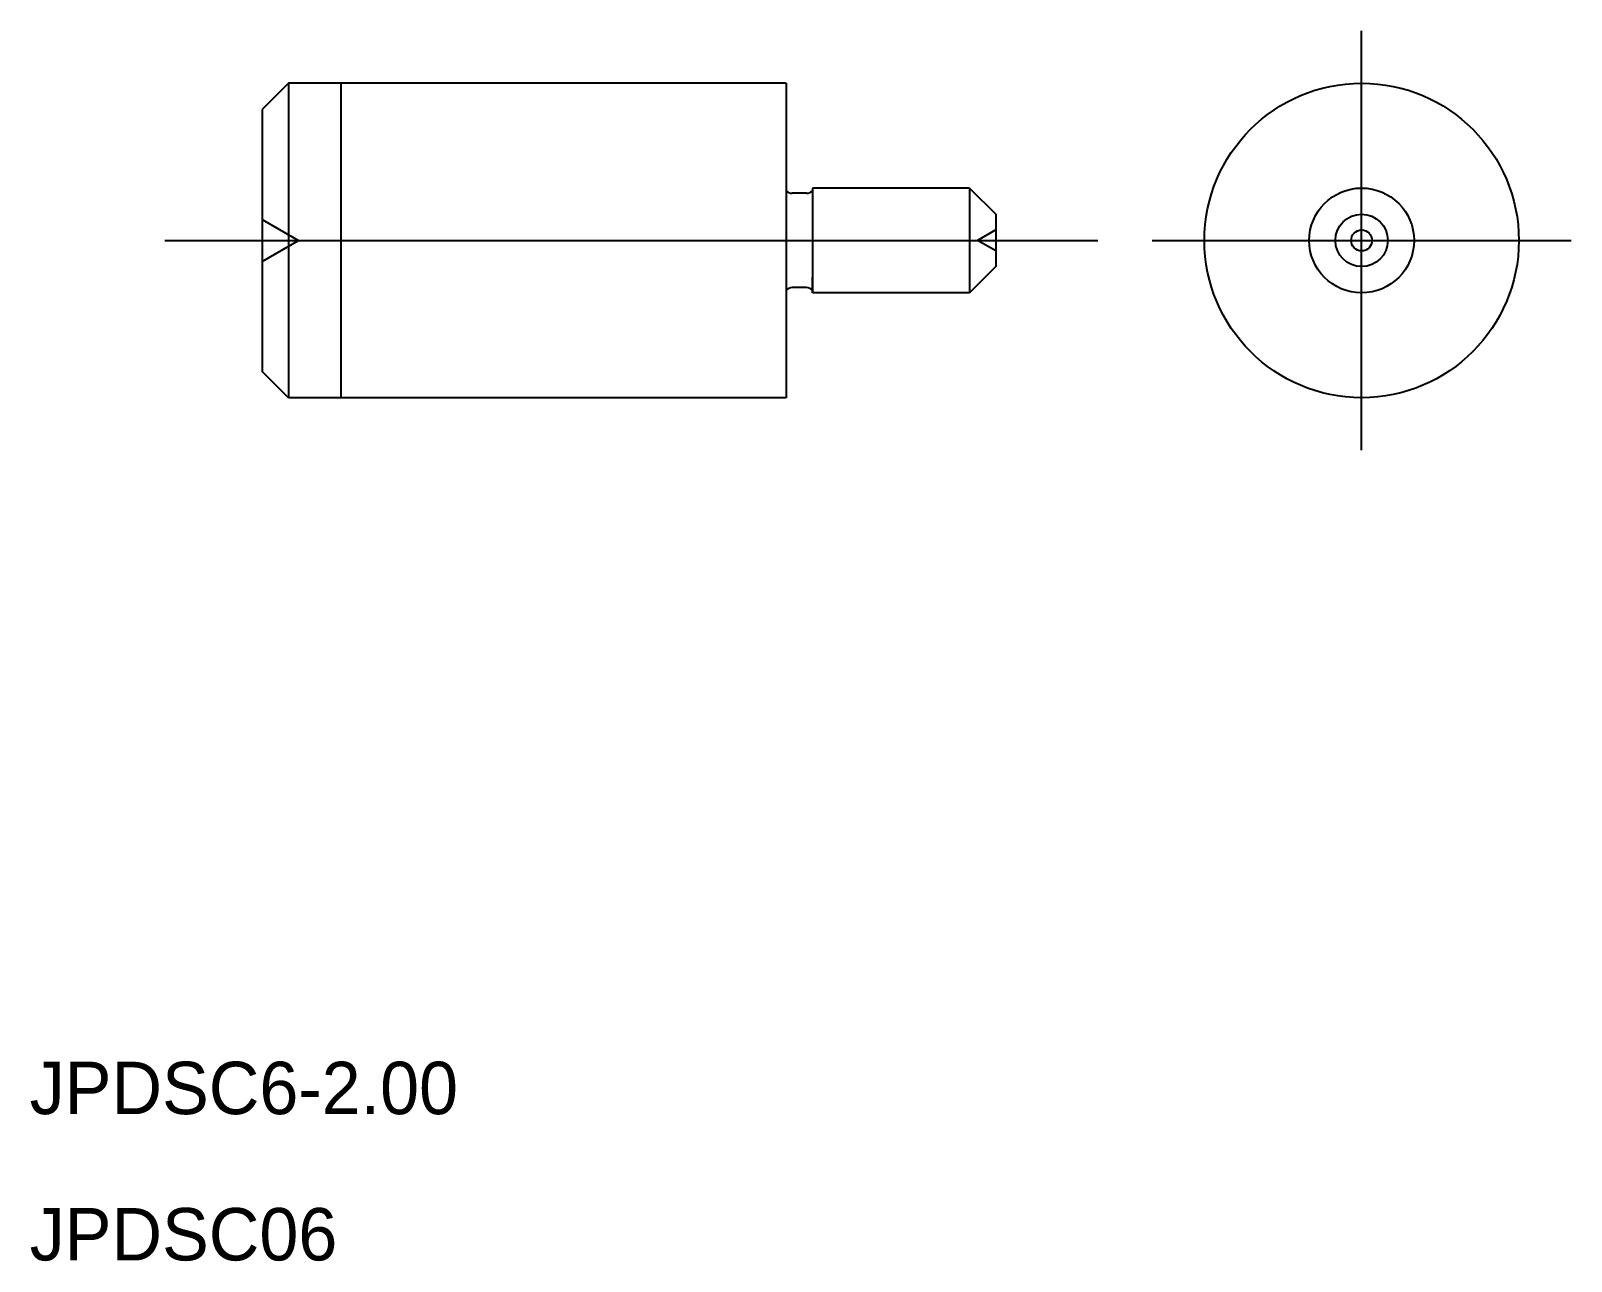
# Model space of a CAD drawing. Extents: x 531.5 to 560.9, y 574.2 to 597.6.
import ezdxf

# ---------------------------------------------------------------- set-up
doc = ezdxf.new("R2010")
doc.units = 0
doc.linetypes.add('CENTER', pattern=[50.8, 31.75, -6.35, 6.35, -6.35])
doc.linetypes.add('DASHED', pattern=[19.05, 12.7, -6.35])
doc.layers.get('0').update_dxf_attribs({"linetype": 'CONTINUOUS'})
doc.layers.add('CENTER', color=1, linetype='CENTER')

msp = doc.modelspace()

# ---------------------------------------------------------------- linework, layer by layer
at = {"color": 7, "linetype": 'CONTINUOUS'}
for p, q in [((536.4, 596.648), (535.9, 596.148)), ((545.9, 596.648), (536.4, 596.648)), ((536.4, 596.648), (536.4, 590.648)), ((545.9, 596.648), (545.9, 590.648)), ((535.9, 596.148), (535.9, 591.148)), ((546.29, 594.548), (546.011, 594.548)), ((549.4, 594.648), (546.4, 594.648)), ((546.4, 594.648), (546.4, 594.348)), ((546.4, 594.648), (546.4, 592.648)), ((549.4, 594.648), (549.9, 594.148)), ((549.4, 594.648), (549.4, 592.648)), ((549.9, 594.148), (549.9, 593.148)), ((549.9, 593.148), (549.4, 592.648)), ((546.29, 592.748), (546.011, 592.748)), ((546.4, 592.648), (546.4, 592.948)), ((549.4, 592.648), (546.4, 592.648)), ((536.4, 590.648), (535.9, 591.148)), ((545.9, 590.648), (536.4, 590.648))]:
    msp.add_line(p, q, dxfattribs=at)
at = {"color": 3, "linetype": 'CONTINUOUS'}
msp.add_line((537.4, 596.648), (537.4, 590.648), dxfattribs=at)
at = {"color": 3, "linetype": 'DASHED'}
for p, q in [((535.9, 594.048), (536.593, 593.648)), ((535.9, 593.248), (536.593, 593.648)), ((549.9, 593.848), (549.554, 593.648)), ((549.9, 593.448), (549.554, 593.648))]:
    msp.add_line(p, q, dxfattribs=at)
at = {"color": 7, "linetype": 'CONTINUOUS'}
for radius in [3, 1, 0.5, 0.2]:
    msp.add_circle((556.883, 593.648), radius, dxfattribs=at)
for centre, start, end in [((546.028, 594.747), 230.4485, 265.179), ((546.273, 594.747), 274.821, 309.5515), ((546.028, 592.548), 94.821, 129.5515), ((546.273, 592.548), 50.4485, 85.179)]:
    msp.add_arc(centre, 0.2, start, end, dxfattribs=at)
at = {"layer": 'CENTER', "color": 1, "linetype": 'CONTINUOUS'}
for p, q in [((556.883, 589.648), (556.883, 597.648)), ((552.883, 593.648), (560.883, 593.648))]:
    msp.add_line(p, q, dxfattribs=at)
at = {"layer": 'CENTER', "color": 1, "linetype": 'CENTER'}
msp.add_line((534.04, 593.648), (551.847, 593.648), dxfattribs=at)

# ---------------------------------------------------------------- texts
at = {"color": 7, "linetype": 'CONTINUOUS'}
for s, p in [('JPDSC6-2.00', (531.461, 576.978)), ('JPDSC06', (531.461, 574.187))]:
    msp.add_text(s, height=1, dxfattribs=at).set_placement(p)

doc.saveas('drawing.dxf')
